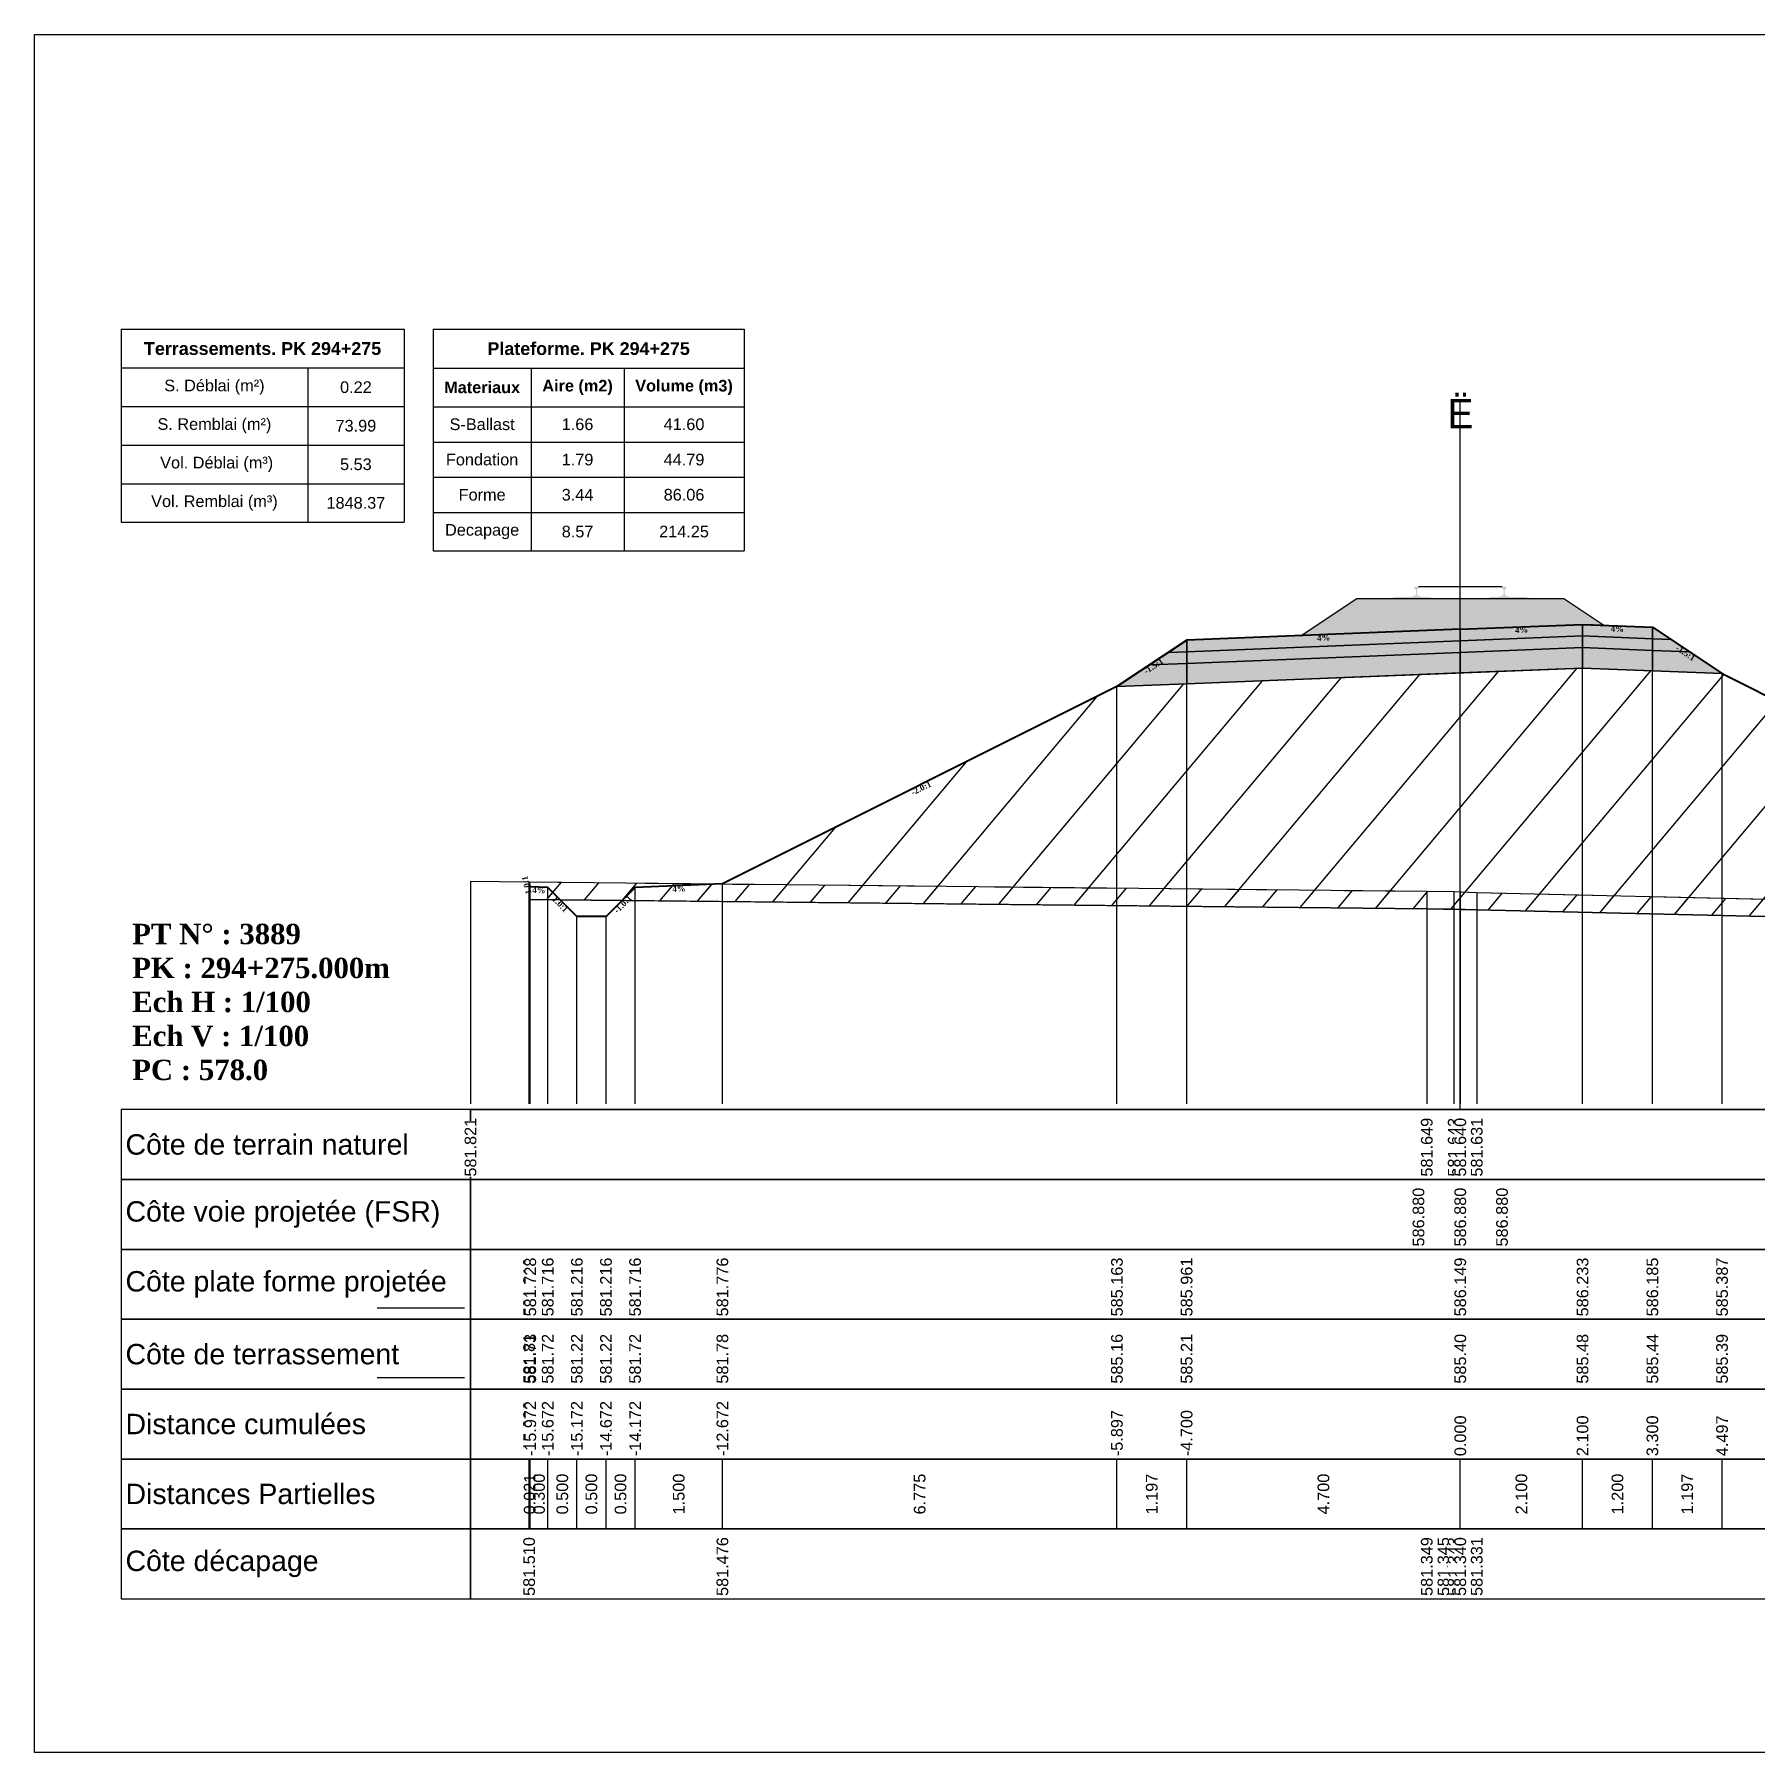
# Model space of a CAD drawing. Header units: millimetres. Extents: x 2762 to 3076, y 916 to 3305.
# Drawn here: x 2797.56 to 2827.14, y 1987.65 to 2017.15 of the extents above; entities that cross this region are included whole.
import ezdxf

# ---------------------------------------------------------------- set-up
doc = ezdxf.new("R2010")
doc.units = ezdxf.units.MM
doc.header["$LTSCALE"] = 2
doc.linetypes.add('CACHE', pattern=[9.525, 6.35, -3.175])
doc.linetypes.add('DASHED', pattern=[0.75, 0.5, -0.25])
for name, color, linetype in [('C-ANNO-TABL', 1, 'Continuous'), ('C-ANNO-TABL-TEXT', 150, 'Continuous'), ('C-ANNO-TABL-TITL', 150, 'Continuous'), ('C-ANNO-TABL-TTBL', 5, 'Continuous'), ('C-ROAD-CORR', 5, 'Continuous'), ('C-ROAD-SCTN', 7, 'Continuous')]:
    doc.layers.add(name, color=color, linetype=linetype)
doc.styles.add('ARIAL', font='arial.ttf')
doc.styles.add('C3D_Etiquette', font='romans.shx')
doc.styles.add('C3D_Profil_Travers', font='romans.shx')
doc.styles.get("Standard").update_dxf_attribs({"font": 'arial.ttf'})

msp = doc.modelspace()

# ---------------------------------------------------------------- hatches: boundary and pattern name
at = {"linetype": 'Continuous', "lineweight": -3}
h = msp.add_hatch(dxfattribs=at)
h.set_pattern_fill('GRAVEL', color=252, scale=0.009, style=0)
h.set_pattern_definition([(228.0128, (2819.486781, 2007.052389), (-1.8288, -2.0574), [0.030755, -3.0447435]), (184.96974, (2819.466207, 2007.029529), (2.743199999, 0.228600013), [0.0527764, -5.2248644]), (132.51045, (2819.413629, 2007.024957), (2.286, -2.5146), [0.0372133, -3.684125]), (267.2737, (2819.324475, 2006.967807), (0.2286, 4.572), [0.0480604, -4.7579794]), (292.83365, (2819.322189, 2006.919801), (-1.143, 2.7432), [0.047127, -4.6655827]), (357.2737, (2819.340477, 2006.876367), (-4.572, 0.2286), [0.0480604, -4.7579794]), (37.69424, (2819.388483, 2006.8740806), (-2.9718, -2.286), [0.0635574, -6.2921804]), (72.25533, (2819.438775, 2006.912943), (1.6002, 5.0292), [0.0600048, -5.940473]), (121.42957, (2819.457063, 2006.970093), (-1.8288, 2.9718), [0.048223, -4.774099]), (175.23636, (2819.431917, 2007.01124), (2.5146, -0.2286), [0.055054, -2.697654]), (222.39744, (2819.377053, 2007.0158126), (-2.7432, -2.5146), [0.071197, -7.0485095]), (138.81407, (2819.55079, 2006.96552), (-1.6002, 1.3716), [0.0243004, -2.405751]), (171.46923, (2819.532501, 2006.981523), (2.9718, -0.4572), [0.0462314, -4.5769175]), (225, (2819.48678, 2006.98838), (-3e-17, -0.2286), [0.032329, -0.29096]), (203.1986, (2819.47078, 2007.015813), (1.143, 0.4572), [0.01741, -1.723556]), (291.8014, (2819.454777, 2007.008955), (-0.2286, 0.6858), [0.024621, -1.206428]), (30.9638, (2819.46392, 2006.986095), (0.6858, 0.4572), [0.039989, -1.292967]), (161.565, (2819.49821, 2007.00667), (0.4572, -0.2286), [0.028916, -0.693981]), (16.38954, (2819.322189, 2007.008955), (2.286, 0.6858), [0.040508, -4.0102944]), (70.34618, (2819.361051, 2007.020385), (-0.9144, -2.5146), [0.033984, -3.3643994]), (293.1986, (2819.49821, 2007.05239), (-0.4572, 1.143), [0.034819, -1.7061465]), (343.61046, (2819.511927, 2007.020385), (-2.286, 0.6858), [0.040508, -4.0102944]), (339.44395, (2819.32219, 2006.867223), (-1.143, 0.4572), [0.039063, -1.914096]), (294.77514, (2819.358765, 2006.853507), (-1.143, 2.5146), [0.0327305, -3.2403234]), (66.8014, (2819.500497, 2006.82379), (0.4572, 1.143), [0.034819, -1.7061465]), (17.35402, (2819.514213, 2006.855793), (-2.9718, -0.9144), [0.0383204, -3.793714]), (69.44395, (2819.388483, 2006.823789), (-0.4572, -1.143), [0.0195316, -1.933628]), (101.3099, (2819.48678, 2006.82379), (-0.2286, 0.9144), [0.011656, -1.1539795]), (165.9638, (2819.484495, 2006.83522), (0.6858, -0.2286), [0.047127, -0.895415]), (186.009, (2819.438775, 2006.846649), (2.286, 0.2286), [0.043674, -4.323723]), (303.69, (2819.46392, 2006.96552), (-0.2286, 0.4572), [0.032969, -0.79126]), (353.15723, (2819.482209, 2006.938089), (3.8862, -0.4572), [0.05756, -5.698441]), (60.9454, (2819.53936, 2006.93123), (-0.9144, -1.6002), [0.023536, -2.330045]), (90, (2819.5508, 2006.9518), (-0.2286, 0.2286), [0.013716, -0.214884]), (120.25644, (2819.434203, 2006.853507), (0.9144, -1.6002), [0.031758, -3.1440547]), (48.0128, (2819.418201, 2006.880939), (1.8288, 2.0574), [0.06151, -3.0139886]), (0, (2819.45935, 2006.92666), (0.2286, 0.2286), [0.059436, -0.169164]), (325.30485, (2819.518785, 2006.926659), (2.286, -1.6002), [0.036145, -3.5783385]), (254.0546, (2819.548503, 2006.906085), (-0.2286, -0.9144), [0.033285, -1.6309485]), (207.64598, (2819.539359, 2006.874081), (-4.3434, -2.286), [0.054193, -5.365122]), (175.42608, (2819.491353, 2006.848935), (-2.9718, 0.2286), [0.0573327, -5.675926])])
h.paths.add_polyline_path([(2819.322, 2006.824), (2820.28, 2007.462), (2823.83, 2007.462), (2824.519, 2007.003), (2824.155, 2007.017)])
msp.add_hatch(color=254, dxfattribs=at).paths.add_polyline_path([(2820.837, 2007.281), (2820.837, 2007.466), (2820.952, 2007.487), (2821.3, 2007.487), (2821.3, 2007.492), (2821.226, 2007.492), (2821.226, 2007.502), (2821.227, 2007.503), (2821.229, 2007.504), (2821.23, 2007.504), (2821.25, 2007.506), (2821.253, 2007.506), (2821.256, 2007.507), (2821.284, 2007.518), (2821.287, 2007.519), (2821.288, 2007.52), (2821.289, 2007.522), (2821.29, 2007.526), (2821.291, 2007.533), (2821.292, 2007.542), (2821.293, 2007.552), (2821.293, 2007.576), (2821.292, 2007.592), (2821.292, 2007.599), (2821.291, 2007.605), (2821.29, 2007.609), (2821.29, 2007.611), (2821.289, 2007.614), (2821.288, 2007.616), (2821.287, 2007.617), (2821.286, 2007.619), (2821.285, 2007.62), (2821.269, 2007.625), (2821.267, 2007.627), (2821.266, 2007.628), (2821.265, 2007.629), (2821.265, 2007.632), (2821.265, 2007.65), (2821.266, 2007.654), (2821.267, 2007.656), (2821.269, 2007.659), (2821.271, 2007.66), (2821.274, 2007.662), (2821.275, 2007.662), (2821.279, 2007.663), (2821.283, 2007.663), (2821.286, 2007.664), (2821.29, 2007.664), (2821.295, 2007.664), (2821.298, 2007.664), (2821.301, 2007.664), (2821.305, 2007.664), (2821.308, 2007.664), (2821.312, 2007.664), (2821.317, 2007.664), (2821.32, 2007.663), (2821.324, 2007.663), (2821.328, 2007.662), (2821.329, 2007.662), (2821.331, 2007.66), (2821.334, 2007.659), (2821.336, 2007.656), (2821.337, 2007.654), (2821.337, 2007.65), (2821.337, 2007.632), (2821.337, 2007.629), (2821.337, 2007.628), (2821.336, 2007.627), (2821.334, 2007.625), (2821.318, 2007.62), (2821.317, 2007.619), (2821.315, 2007.617), (2821.314, 2007.616), (2821.314, 2007.614), (2821.313, 2007.611), (2821.312, 2007.609), (2821.312, 2007.605), (2821.311, 2007.599), (2821.31, 2007.592), (2821.31, 2007.576), (2821.31, 2007.552), (2821.311, 2007.542), (2821.312, 2007.533), (2821.313, 2007.526), (2821.314, 2007.522), (2821.315, 2007.52), (2821.316, 2007.519), (2821.318, 2007.518), (2821.347, 2007.507), (2821.35, 2007.506), (2821.353, 2007.506), (2821.373, 2007.504), (2821.374, 2007.504), (2821.375, 2007.503), (2821.376, 2007.502), (2821.376, 2007.492), (2821.302, 2007.492), (2821.302, 2007.487), (2821.506, 2007.487), (2821.638, 2007.456), (2822.472, 2007.456), (2822.603, 2007.487), (2822.807, 2007.487), (2822.807, 2007.492), (2822.733, 2007.492), (2822.733, 2007.502), (2822.734, 2007.503), (2822.736, 2007.504), (2822.737, 2007.504), (2822.757, 2007.506), (2822.76, 2007.506), (2822.763, 2007.507), (2822.791, 2007.518), (2822.794, 2007.519), (2822.795, 2007.52), (2822.796, 2007.522), (2822.797, 2007.526), (2822.798, 2007.533), (2822.799, 2007.542), (2822.8, 2007.552), (2822.8, 2007.576), (2822.799, 2007.592), (2822.799, 2007.599), (2822.798, 2007.605), (2822.797, 2007.609), (2822.797, 2007.611), (2822.796, 2007.614), (2822.795, 2007.616), (2822.794, 2007.617), (2822.793, 2007.619), (2822.792, 2007.62), (2822.776, 2007.625), (2822.774, 2007.627), (2822.773, 2007.628), (2822.772, 2007.629), (2822.772, 2007.632), (2822.772, 2007.65), (2822.773, 2007.654), (2822.774, 2007.656), (2822.776, 2007.659), (2822.778, 2007.66), (2822.781, 2007.662), (2822.782, 2007.662), (2822.786, 2007.663), (2822.79, 2007.663), (2822.793, 2007.664), (2822.797, 2007.664), (2822.802, 2007.664), (2822.805, 2007.664), (2822.808, 2007.664), (2822.812, 2007.664), (2822.815, 2007.664), (2822.819, 2007.664), (2822.824, 2007.664), (2822.827, 2007.663), (2822.831, 2007.663), (2822.835, 2007.662), (2822.836, 2007.662), (2822.838, 2007.66), (2822.841, 2007.659), (2822.843, 2007.656), (2822.844, 2007.654), (2822.844, 2007.65), (2822.844, 2007.632), (2822.844, 2007.629), (2822.844, 2007.628), (2822.843, 2007.627), (2822.841, 2007.625), (2822.825, 2007.62), (2822.824, 2007.619), (2822.822, 2007.617), (2822.821, 2007.616), (2822.821, 2007.614), (2822.82, 2007.611), (2822.819, 2007.609), (2822.819, 2007.605), (2822.818, 2007.599), (2822.817, 2007.592), (2822.817, 2007.576), (2822.817, 2007.552), (2822.818, 2007.542), (2822.819, 2007.533), (2822.82, 2007.526), (2822.821, 2007.522), (2822.822, 2007.52), (2822.823, 2007.519), (2822.825, 2007.518), (2822.854, 2007.507), (2822.857, 2007.506), (2822.86, 2007.506), (2822.88, 2007.504), (2822.881, 2007.504), (2822.882, 2007.503), (2822.883, 2007.502), (2822.883, 2007.492), (2822.809, 2007.492), (2822.809, 2007.487), (2823.157, 2007.487), (2823.272, 2007.466), (2823.272, 2007.281)])
h = msp.add_hatch(color=11, dxfattribs=at)
h.paths.add_polyline_path([(2825.355, 2006.769), (2825.355, 2006.969), (2825.674, 2006.756)])
h.paths.add_polyline_path([(2824.155, 2006.817), (2824.155, 2007.017), (2825.355, 2006.969), (2825.355, 2006.769)])
h.paths.add_polyline_path([(2822.055, 2006.733), (2822.055, 2006.933), (2824.155, 2007.017), (2824.155, 2006.817)])
h.paths.add_polyline_path([(2817.355, 2006.545), (2817.355, 2006.745), (2822.055, 2006.933), (2822.055, 2006.733)])
h.paths.add_polyline_path([(2817.035, 2006.532), (2817.355, 2006.745), (2817.355, 2006.545)])
h = msp.add_hatch(color=83, dxfattribs=at)
h.paths.add_polyline_path([(2825.355, 2006.219), (2825.355, 2006.569), (2825.993, 2006.544), (2826.551, 2006.171)])
h.paths.add_polyline_path([(2824.155, 2006.267), (2824.155, 2006.617), (2825.355, 2006.569), (2825.355, 2006.219)])
h.paths.add_polyline_path([(2822.055, 2006.183), (2822.055, 2006.533), (2824.155, 2006.617), (2824.155, 2006.267)])
h.paths.add_polyline_path([(2817.355, 2005.995), (2817.355, 2006.345), (2822.055, 2006.533), (2822.055, 2006.183)])
h.paths.add_polyline_path([(2816.158, 2005.947), (2816.716, 2006.32), (2817.355, 2006.345), (2817.355, 2005.995)])
h = msp.add_hatch(color=30, dxfattribs=at)
h.paths.add_polyline_path([(2825.355, 2006.569), (2825.355, 2006.769), (2825.674, 2006.756), (2825.993, 2006.544)])
h.paths.add_polyline_path([(2824.155, 2006.617), (2824.155, 2006.817), (2825.355, 2006.769), (2825.355, 2006.569)])
h.paths.add_polyline_path([(2822.055, 2006.533), (2822.055, 2006.733), (2824.155, 2006.817), (2824.155, 2006.617)])
h.paths.add_polyline_path([(2817.355, 2006.345), (2817.355, 2006.545), (2822.055, 2006.733), (2822.055, 2006.533)])
h.paths.add_polyline_path([(2816.716, 2006.32), (2817.035, 2006.532), (2817.355, 2006.545), (2817.355, 2006.345)])
h = msp.add_hatch(dxfattribs=at)
h.set_pattern_fill('_U', color=3, angle=50, style=0, pattern_type=0)
h.set_pattern_definition([(50, (2807.6604, 2002.2775), (-0.766044, 0.642788), [])])
h.paths.add_polyline_path([(2807.66, 2002.278), (2807.882, 2002.5), (2809.382, 2002.56), (2816.158, 2005.947), (2824.155, 2006.267), (2826.551, 2006.171), (2834.64, 2002.127), (2834.64, 2001.827), (2822.338, 2002.115), (2821.942, 2002.127), (2821.48, 2002.133)])
h.paths.add_polyline_path([(2806.062, 2002.294), (2806.062, 2002.594), (2806.082, 2002.512), (2806.382, 2002.5), (2806.593, 2002.289)])
h = msp.add_hatch(dxfattribs=at)
h.set_pattern_fill('_U', color=150, scale=0.5, angle=50, style=0, pattern_type=0)
h.set_pattern_definition([(50, (2807.6604, 2002.2775), (-0.383022, 0.321394), [])])
h.paths.add_polyline_path([(2807.66, 2002.278), (2807.882, 2002.5), (2809.382, 2002.56), (2821.48, 2002.433), (2821.942, 2002.427), (2822.338, 2002.415), (2834.64, 2002.127), (2834.64, 2001.827), (2822.338, 2002.115), (2821.942, 2002.127), (2821.48, 2002.133)])
h.paths.add_polyline_path([(2806.062, 2002.594), (2809.382, 2002.56), (2807.882, 2002.5), (2807.66, 2002.278), (2806.593, 2002.289), (2806.382, 2002.5), (2806.082, 2002.512)])
h.paths.add_polyline_path([(2806.062, 2002.294), (2806.062, 2002.594), (2806.082, 2002.512), (2806.382, 2002.5), (2806.593, 2002.289)])

# ---------------------------------------------------------------- linework, layer by layer
at = {"color": 7, "linetype": 'Continuous', "lineweight": -3}
for p, q in [((2822.055, 1998.684), (2822.055, 2010.884)), ((2805.054, 1998.684), (2839.056, 1998.684)), ((2806.062, 1991.484), (2806.062, 1992.684)), ((2806.082, 1991.484), (2806.082, 1992.684)), ((2806.082, 1991.484), (2806.082, 1992.684)), ((2806.382, 1991.484), (2806.382, 1992.684)), ((2806.382, 1991.484), (2806.382, 1992.684)), ((2806.882, 1991.484), (2806.882, 1992.684)), ((2806.882, 1991.484), (2806.882, 1992.684)), ((2807.382, 1991.484), (2807.382, 1992.684)), ((2807.382, 1991.484), (2807.382, 1992.684)), ((2807.882, 1991.484), (2807.882, 1992.684)), ((2807.882, 1991.484), (2807.882, 1992.684)), ((2809.382, 1991.484), (2809.382, 1992.684)), ((2809.382, 1991.484), (2809.382, 1992.684)), ((2816.158, 1991.484), (2816.158, 1992.684)), ((2816.158, 1991.484), (2816.158, 1992.684)), ((2817.355, 1991.484), (2817.355, 1992.684)), ((2817.355, 1991.484), (2817.355, 1992.684)), ((2822.055, 1991.484), (2822.055, 1992.684)), ((2822.055, 1991.484), (2822.055, 1992.684)), ((2824.155, 1991.484), (2824.155, 1992.684)), ((2824.155, 1991.484), (2824.155, 1992.684)), ((2825.355, 1991.484), (2825.355, 1992.684)), ((2825.355, 1991.484), (2825.355, 1992.684)), ((2826.551, 1991.484), (2826.551, 1992.684)), ((2826.551, 1991.484), (2826.551, 1992.684))]:
    msp.add_line(p, q, dxfattribs=at)
at = {"color": 251, "linetype": 'Continuous', "lineweight": -3}
for p, q in [((2819.322, 2006.824), (2820.28, 2007.462)), ((2820.28, 2007.462), (2823.83, 2007.462)), ((2823.83, 2007.462), (2824.519, 2007.003)), ((2817.355, 2006.745), (2822.055, 2006.933)), ((2824.155, 2007.017), (2819.322, 2006.824)), ((2822.055, 2006.933), (2824.155, 2007.017)), ((2822.055, 2006.733), (2822.055, 2006.933)), ((2822.055, 2006.933), (2822.055, 2006.733)), ((2824.519, 2007.003), (2824.155, 2007.017)), ((2824.155, 2006.817), (2824.155, 2007.017)), ((2824.155, 2007.017), (2825.355, 2006.969)), ((2824.155, 2007.017), (2824.155, 2006.817)), ((2825.355, 2006.769), (2825.355, 2006.969)), ((2825.355, 2006.969), (2825.674, 2006.756)), ((2825.355, 2006.969), (2825.355, 2006.769)), ((2817.035, 2006.532), (2817.355, 2006.745)), ((2817.355, 2006.545), (2817.355, 2006.745)), ((2817.355, 2006.745), (2817.355, 2006.545)), ((2822.055, 2006.733), (2817.355, 2006.545)), ((2824.155, 2006.817), (2822.055, 2006.733)), ((2825.355, 2006.769), (2824.155, 2006.817)), ((2825.674, 2006.756), (2825.355, 2006.769)), ((2817.355, 2006.545), (2817.035, 2006.532))]:
    msp.add_line(p, q, dxfattribs=at)
at = {"color": 53, "linetype": 'Continuous', "lineweight": -3}
for p, q in [((2817.355, 2006.545), (2822.055, 2006.733)), ((2822.055, 2006.733), (2824.155, 2006.817)), ((2822.055, 2006.533), (2822.055, 2006.733)), ((2822.055, 2006.733), (2822.055, 2006.533)), ((2824.155, 2006.617), (2822.055, 2006.533)), ((2822.055, 2006.533), (2824.155, 2006.617)), ((2824.155, 2006.617), (2824.155, 2006.817)), ((2824.155, 2006.817), (2825.355, 2006.769)), ((2824.155, 2006.817), (2824.155, 2006.617)), ((2825.355, 2006.569), (2824.155, 2006.617)), ((2824.155, 2006.267), (2824.155, 2006.617)), ((2824.155, 2006.617), (2825.355, 2006.569)), ((2824.155, 2006.617), (2824.155, 2006.267)), ((2825.355, 2006.569), (2825.355, 2006.769)), ((2825.355, 2006.769), (2825.674, 2006.756)), ((2825.355, 2006.769), (2825.355, 2006.569)), ((2825.993, 2006.544), (2825.355, 2006.569)), ((2825.355, 2006.219), (2825.355, 2006.569)), ((2825.355, 2006.569), (2825.993, 2006.544)), ((2825.355, 2006.569), (2825.355, 2006.219)), ((2825.674, 2006.756), (2825.993, 2006.544)), ((2816.158, 2005.947), (2816.716, 2006.32)), ((2816.716, 2006.32), (2817.035, 2006.532)), ((2817.355, 2006.345), (2816.716, 2006.32)), ((2816.716, 2006.32), (2817.355, 2006.345)), ((2817.035, 2006.532), (2817.355, 2006.545)), ((2817.355, 2006.345), (2817.355, 2006.545)), ((2817.355, 2006.545), (2817.355, 2006.345)), ((2822.055, 2006.533), (2817.355, 2006.345)), ((2817.355, 2006.345), (2822.055, 2006.533)), ((2817.355, 2005.995), (2817.355, 2006.345)), ((2817.355, 2006.345), (2817.355, 2005.995)), ((2822.055, 2006.183), (2822.055, 2006.533)), ((2822.055, 2006.533), (2822.055, 2006.183)), ((2825.993, 2006.544), (2826.551, 2006.171)), ((2817.355, 2005.995), (2816.158, 2005.947)), ((2822.055, 2006.183), (2817.355, 2005.995)), ((2824.155, 2006.267), (2822.055, 2006.183)), ((2825.355, 2006.219), (2824.155, 2006.267)), ((2826.551, 2006.171), (2825.355, 2006.219))]:
    msp.add_line(p, q, dxfattribs=at)
at = {"color": 253, "linetype": 'Continuous', "lineweight": -3}
for p, q in [((2816.158, 2005.947), (2824.155, 2006.267)), ((2824.155, 2006.267), (2826.551, 2006.171)), ((2826.551, 2006.171), (2834.64, 2002.127)), ((2809.382, 2002.56), (2816.158, 2005.947)), ((2806.062, 2002.594), (2809.382, 2002.56)), ((2806.082, 2002.512), (2806.062, 2002.594)), ((2806.062, 2002.294), (2806.062, 2002.594)), ((2806.062, 2002.594), (2806.082, 2002.512)), ((2806.062, 2002.294), (2806.062, 2002.594)), ((2806.062, 2002.594), (2806.082, 2002.512)), ((2806.382, 2002.5), (2806.082, 2002.512)), ((2806.082, 2002.512), (2806.382, 2002.5)), ((2806.082, 2002.512), (2806.382, 2002.5)), ((2806.593, 2002.289), (2806.382, 2002.5)), ((2806.382, 2002.5), (2806.593, 2002.289)), ((2806.382, 2002.5), (2806.593, 2002.289)), ((2807.66, 2002.278), (2807.882, 2002.5)), ((2807.882, 2002.5), (2807.66, 2002.278)), ((2807.66, 2002.278), (2807.882, 2002.5)), ((2807.882, 2002.5), (2809.382, 2002.56)), ((2809.382, 2002.56), (2807.882, 2002.5)), ((2807.882, 2002.5), (2809.382, 2002.56)), ((2809.382, 2002.56), (2821.48, 2002.433)), ((2821.48, 2002.433), (2821.942, 2002.427)), ((2821.942, 2002.427), (2822.338, 2002.415)), ((2806.593, 2002.289), (2806.062, 2002.294)), ((2806.593, 2002.289), (2806.062, 2002.294)), ((2807.66, 2002.278), (2806.593, 2002.289)), ((2806.593, 2002.289), (2807.66, 2002.278)), ((2806.882, 2002), (2806.593, 2002.289)), ((2807.66, 2002.278), (2807.382, 2002)), ((2821.48, 2002.133), (2807.66, 2002.278)), ((2821.48, 2002.133), (2807.66, 2002.278)), ((2821.942, 2002.127), (2821.48, 2002.133)), ((2821.942, 2002.127), (2821.48, 2002.133)), ((2822.338, 2002.415), (2834.64, 2002.127)), ((2807.382, 2002), (2806.882, 2002)), ((2822.338, 2002.115), (2821.942, 2002.127)), ((2822.338, 2002.115), (2821.942, 2002.127)), ((2834.64, 2001.827), (2822.338, 2002.115)), ((2834.64, 2001.827), (2822.338, 2002.115))]:
    msp.add_line(p, q, dxfattribs=at)
at = {"color": 8, "linetype": 'CACHE', "lineweight": -3}
for p, q in [((2817.355, 1998.784), (2817.355, 2005.995)), ((2822.055, 1998.784), (2822.055, 2006.183)), ((2822.055, 1998.784), (2822.055, 2006.183)), ((2824.155, 1998.784), (2824.155, 2006.267)), ((2825.355, 1998.784), (2825.355, 2006.219)), ((2826.551, 1998.784), (2826.551, 2006.171)), ((2816.158, 1998.784), (2816.158, 2005.947)), ((2806.062, 1998.784), (2806.062, 2002.594)), ((2806.082, 1998.784), (2806.082, 2002.512)), ((2806.382, 1998.784), (2806.382, 2002.5)), ((2807.882, 1998.784), (2807.882, 2002.5)), ((2809.382, 1998.784), (2809.382, 2002.56)), ((2806.882, 1998.784), (2806.882, 2002)), ((2807.382, 1998.784), (2807.382, 2002))]:
    msp.add_line(p, q, dxfattribs=at)
at = {"color": 105, "linetype": 'DASHED', "lineweight": -3, "ltscale": 2}
for p, q in [((2805.055, 2002.605), (2821.48, 2002.433)), ((2821.48, 2002.433), (2821.942, 2002.427)), ((2821.942, 2002.427), (2822.055, 2002.423)), ((2822.055, 2002.423), (2822.338, 2002.415)), ((2822.338, 2002.415), (2839.055, 2002.023))]:
    msp.add_line(p, q, dxfattribs=at)
at = {"color": 98, "linetype": 'CACHE', "lineweight": -3}
for p, q in [((2805.055, 2002.605), (2805.055, 1998.784)), ((2821.48, 2002.433), (2821.48, 1998.784)), ((2821.942, 2002.427), (2821.942, 1998.784)), ((2822.055, 2002.423), (2822.055, 1998.784)), ((2822.338, 2002.415), (2822.338, 1998.784))]:
    msp.add_line(p, q, dxfattribs=at)
at = {"color": 6, "linetype": 'Continuous', "lineweight": -3}
for p, q in [((2806.062, 2002.294), (2809.382, 2002.26)), ((2809.382, 2002.26), (2821.48, 2002.133)), ((2821.48, 2002.133), (2821.766, 2002.129)), ((2821.766, 2002.129), (2821.942, 2002.127)), ((2821.942, 2002.127), (2822.055, 2002.123)), ((2822.055, 2002.123), (2822.338, 2002.115)), ((2822.338, 2002.115), (2834.64, 2001.827))]:
    msp.add_line(p, q, dxfattribs=at)
at = {"color": 154, "linetype": 'Continuous', "lineweight": -3}
msp.add_line((2803.454, 1995.284), (2804.954, 1995.284), dxfattribs=at)
at = {"color": 1, "linetype": 'Continuous', "lineweight": -3}
msp.add_line((2803.454, 1994.084), (2804.954, 1994.084), dxfattribs=at)
at = {"color": 7, "linetype": 'Continuous', "lineweight": -3}
for points in [[(2805.054, 1997.484), (2805.054, 1998.684), (2799.054, 1998.684), (2799.054, 1997.484)], [(2805.054, 1997.484), (2839.056, 1997.484), (2839.056, 1998.684), (2805.054, 1998.684)], [(2805.054, 1996.284), (2805.054, 1997.484), (2799.054, 1997.484), (2799.054, 1996.284)], [(2805.054, 1996.284), (2839.056, 1996.284), (2839.056, 1997.484), (2805.054, 1997.484)], [(2805.054, 1995.084), (2805.054, 1996.284), (2799.054, 1996.284), (2799.054, 1995.084)], [(2805.054, 1995.084), (2839.056, 1995.084), (2839.056, 1996.284), (2805.054, 1996.284)], [(2805.054, 1993.884), (2805.054, 1995.084), (2799.054, 1995.084), (2799.054, 1993.884)], [(2805.054, 1993.884), (2839.056, 1993.884), (2839.056, 1995.084), (2805.054, 1995.084)], [(2805.054, 1992.684), (2805.054, 1993.884), (2799.054, 1993.884), (2799.054, 1992.684)], [(2805.054, 1992.684), (2839.056, 1992.684), (2839.056, 1993.884), (2805.054, 1993.884)], [(2805.054, 1991.484), (2805.054, 1992.684), (2799.054, 1992.684), (2799.054, 1991.484)], [(2805.054, 1991.484), (2839.056, 1991.484), (2839.056, 1992.684), (2805.054, 1992.684)], [(2805.054, 1990.284), (2805.054, 1991.484), (2799.054, 1991.484), (2799.054, 1990.284)], [(2805.054, 1990.284), (2839.056, 1990.284), (2839.056, 1991.484), (2805.054, 1991.484)]]:
    msp.add_3dface(points, dxfattribs=at)
at = {"layer": 'C-ANNO-TABL', "color": 7, "linetype": 'Continuous', "lineweight": -3}
for p, q in [((2799.054, 2011.419), (2802.258, 2011.419)), ((2802.258, 2011.419), (2803.913, 2011.419)), ((2802.258, 2011.419), (2802.258, 2010.757)), ((2804.413, 2011.416), (2806.095, 2011.416)), ((2806.095, 2011.416), (2807.691, 2011.416)), ((2806.095, 2011.416), (2806.095, 2010.754)), ((2807.691, 2011.416), (2809.753, 2011.416)), ((2807.691, 2011.416), (2807.691, 2010.754)), ((2799.054, 2010.757), (2802.258, 2010.757)), ((2802.258, 2010.757), (2803.913, 2010.757)), ((2802.258, 2010.757), (2802.258, 2010.095)), ((2804.413, 2010.754), (2806.095, 2010.754)), ((2806.095, 2010.754), (2807.691, 2010.754)), ((2806.095, 2010.754), (2806.095, 2010.147)), ((2807.691, 2010.754), (2809.753, 2010.754)), ((2807.691, 2010.754), (2807.691, 2010.147)), ((2804.413, 2010.147), (2806.095, 2010.147)), ((2806.095, 2010.147), (2807.691, 2010.147)), ((2806.095, 2010.147), (2806.095, 2009.543)), ((2807.691, 2010.147), (2809.753, 2010.147)), ((2807.691, 2010.147), (2807.691, 2009.543)), ((2799.054, 2010.095), (2802.258, 2010.095)), ((2802.258, 2010.095), (2803.913, 2010.095)), ((2802.258, 2010.095), (2802.258, 2009.432)), ((2804.413, 2009.543), (2806.095, 2009.543)), ((2806.095, 2009.543), (2807.691, 2009.543)), ((2806.095, 2009.543), (2806.095, 2008.939)), ((2807.691, 2009.543), (2809.753, 2009.543)), ((2807.691, 2009.543), (2807.691, 2008.939)), ((2799.054, 2009.432), (2802.258, 2009.432)), ((2802.258, 2009.432), (2803.913, 2009.432)), ((2802.258, 2009.432), (2802.258, 2008.77)), ((2804.413, 2008.939), (2806.095, 2008.939)), ((2806.095, 2008.939), (2807.691, 2008.939)), ((2806.095, 2008.939), (2806.095, 2008.28)), ((2807.691, 2008.939), (2809.753, 2008.939)), ((2807.691, 2008.939), (2807.691, 2008.28))]:
    msp.add_line(p, q, dxfattribs=at)
at = {"layer": 'C-ANNO-TABL-TTBL', "color": 7, "linetype": 'Continuous', "lineweight": -3}
for p, q in [((2799.054, 2012.084), (2803.913, 2012.084)), ((2799.054, 2012.084), (2799.054, 2011.419)), ((2803.913, 2012.084), (2803.913, 2011.419)), ((2804.413, 2012.084), (2809.753, 2012.084)), ((2804.413, 2012.084), (2804.413, 2011.416)), ((2809.753, 2012.084), (2809.753, 2011.416)), ((2799.054, 2011.419), (2799.054, 2010.757)), ((2803.913, 2011.419), (2803.913, 2010.757)), ((2804.413, 2011.416), (2804.413, 2010.754)), ((2809.753, 2011.416), (2809.753, 2010.754)), ((2799.054, 2010.757), (2799.054, 2010.095)), ((2803.913, 2010.757), (2803.913, 2010.095)), ((2804.413, 2010.754), (2804.413, 2010.147)), ((2809.753, 2010.754), (2809.753, 2010.147)), ((2804.413, 2010.147), (2804.413, 2009.543)), ((2809.753, 2010.147), (2809.753, 2009.543)), ((2799.054, 2010.095), (2799.054, 2009.432)), ((2803.913, 2010.095), (2803.913, 2009.432)), ((2804.413, 2009.543), (2804.413, 2008.939)), ((2809.753, 2009.543), (2809.753, 2008.939)), ((2799.054, 2009.432), (2799.054, 2008.77)), ((2803.913, 2009.432), (2803.913, 2008.77)), ((2804.413, 2008.939), (2804.413, 2008.28)), ((2809.753, 2008.939), (2809.753, 2008.28)), ((2799.054, 2008.77), (2802.258, 2008.77)), ((2802.258, 2008.77), (2803.913, 2008.77)), ((2804.413, 2008.28), (2806.095, 2008.28)), ((2806.095, 2008.28), (2807.691, 2008.28)), ((2807.691, 2008.28), (2809.753, 2008.28))]:
    msp.add_line(p, q, dxfattribs=at)
at = {"layer": 'C-ROAD-CORR', "color": 1, "linetype": 'Continuous', "lineweight": 40}
for p, q in [((2822.055, 2006.933), (2817.355, 2006.745)), ((2822.055, 2006.933), (2824.155, 2007.017)), ((2824.155, 2007.017), (2825.355, 2006.969)), ((2825.355, 2006.969), (2826.551, 2006.171)), ((2817.355, 2006.745), (2816.158, 2005.947)), ((2826.551, 2006.171), (2834.64, 2002.127)), ((2816.158, 2005.947), (2809.382, 2002.56)), ((2806.082, 2002.512), (2806.062, 2002.594)), ((2806.382, 2002.5), (2806.082, 2002.512)), ((2806.882, 2002), (2806.382, 2002.5)), ((2807.882, 2002.5), (2807.382, 2002)), ((2809.382, 2002.56), (2807.882, 2002.5)), ((2807.382, 2002), (2806.882, 2002))]:
    msp.add_line(p, q, dxfattribs=at)
at = {"layer": 'C-ROAD-CORR', "color": 102, "linetype": 'Continuous', "lineweight": -3, "ltscale": 0.5}
for p, q in [((2817.355, 2005.995), (2816.158, 2005.947)), ((2822.055, 2006.183), (2817.355, 2005.995)), ((2822.055, 2006.183), (2824.155, 2006.267)), ((2824.155, 2006.267), (2825.355, 2006.219)), ((2825.355, 2006.219), (2826.551, 2006.171))]:
    msp.add_line(p, q, dxfattribs=at)
at = {"layer": 'C-ROAD-CORR', "color": 1, "linetype": 'Continuous', "lineweight": -3}
for p, q in [((2806.882, 2002), (2806.382, 2002.5)), ((2807.882, 2002.5), (2807.382, 2002))]:
    msp.add_line(p, q, dxfattribs=at)
at = {"layer": 'C-ROAD-SCTN', "color": 140, "linetype": 'Continuous', "lineweight": -3}
for p, q in [((2819.322, 2006.824), (2820.28, 2007.462)), ((2820.28, 2007.462), (2820.323, 2007.462)), ((2820.323, 2007.462), (2822.055, 2007.462)), ((2822.055, 2007.462), (2823.786, 2007.462)), ((2823.786, 2007.462), (2823.83, 2007.462)), ((2823.83, 2007.462), (2824.519, 2007.003))]:
    msp.add_line(p, q, dxfattribs=at)
at = {"layer": 'C-ROAD-SCTN', "color": 154, "linetype": 'Continuous', "lineweight": -3}
for p, q in [((2821.337, 2007.664), (2822.055, 2007.664)), ((2822.055, 2007.664), (2822.772, 2007.664)), ((2817.355, 2006.745), (2822.055, 2006.933)), ((2822.055, 2006.933), (2824.155, 2007.017)), ((2824.155, 2007.017), (2825.355, 2006.969)), ((2825.355, 2006.969), (2826.551, 2006.171)), ((2816.158, 2005.947), (2817.355, 2006.745)), ((2826.551, 2006.171), (2834.64, 2002.127)), ((2809.382, 2002.56), (2816.158, 2005.947)), ((2806.062, 2002.594), (2806.082, 2002.512)), ((2806.082, 2002.512), (2806.382, 2002.5)), ((2806.382, 2002.5), (2806.882, 2002)), ((2807.382, 2002), (2807.882, 2002.5)), ((2807.882, 2002.5), (2809.382, 2002.56)), ((2806.882, 2002), (2807.382, 2002))]:
    msp.add_line(p, q, dxfattribs=at)
at = {"layer": 'C-ROAD-SCTN', "color": 1, "linetype": 'Continuous', "lineweight": -3}
for p, q in [((2816.158, 2005.947), (2817.355, 2005.995)), ((2817.355, 2005.995), (2822.055, 2006.183)), ((2822.055, 2006.183), (2824.155, 2006.267)), ((2824.155, 2006.267), (2825.355, 2006.219)), ((2825.355, 2006.219), (2826.551, 2006.171)), ((2826.551, 2006.171), (2834.64, 2002.127)), ((2809.382, 2002.56), (2816.158, 2005.947)), ((2806.062, 2002.594), (2806.082, 2002.512)), ((2806.082, 2002.512), (2806.382, 2002.5)), ((2806.382, 2002.5), (2806.882, 2002)), ((2807.382, 2002), (2807.882, 2002.5)), ((2807.882, 2002.5), (2809.382, 2002.56)), ((2806.882, 2002), (2807.382, 2002))]:
    msp.add_line(p, q, dxfattribs=at)

# ---------------------------------------------------------------- texts
at = {"color": 7, "linetype": 'Continuous', "lineweight": -3}
for s, insert, char_height, attachment_point, style in [('{\\fWingdings|b0|i0|c2|p0;Ë}', (2822.055, 2010.384), 0.5, 8, 'C3D_Profil_Travers'), ('{\\fTimes New Roman|b1|i0|c0|p18;PT N° : 3889\\PPK : 294+275.000m\\PEch H : 1/100\\PEch V : 1/100\\PPC : 578.0}', (2799.243, 1999.184), 0.35, 7, 'C3D_Profil_Travers'), ('{\\fArial|b0|i0|c0|p34;Côte de terrain naturel}', (2799.129, 1998.084), 0.35, 4, 'C3D_Etiquette'), ('{\\fArial|b0|i0|c0|p34;Côte plate forme projetée}', (2799.129, 1995.684), 0.35, 4, 'C3D_Etiquette'), ('{\\fArial|b0|i0|c0|p34;Côte de terrassement}', (2799.129, 1994.484), 0.35, 4, 'C3D_Etiquette'), ('{\\fArial|b0|i0|c0|p34;Distance cumulées}', (2799.129, 1993.284), 0.35, 4, 'C3D_Etiquette'), ('{\\fArial|b0|i0|c0|p34;Distances Partielles}', (2799.129, 1992.084), 0.35, 4, 'C3D_Etiquette'), ('{\\fArial|b0|i0|c0|p34;Côte décapage}', (2799.129, 1990.884), 0.35, 4, 'C3D_Etiquette')]:
    msp.add_mtext(s, dxfattribs=dict(at, insert=insert, char_height=char_height, attachment_point=attachment_point, style=style))
at = {"color": 7, "linetype": 'Continuous', "lineweight": -3, "char_height": 0.1, "style": 'C3D_Etiquette'}
for s, insert, width, attachment_point, rotation in [('{\\fTimes New Roman|b1|i0|c0|p18;4%}', (2823.105, 2006.971), 0.37094, 2, 2.2906), ('{\\fTimes New Roman|b1|i0|c0|p18;4%}', (2824.754, 2006.989), 0.42071, 2, 357.7094), ('{\\fTimes New Roman|b1|i0|c0|p18;4%}', (2819.705, 2006.835), 0.42071, 2, 2.2906), ('{\\fTimes New Roman|b1|i0|c0|p18;-1.5:1}', (2825.951, 2006.567), 0.34598, 2, 326.3099), ('{\\fTimes New Roman|b1|i0|c0|p18;-1.5:1}', (2816.758, 2006.343), 0.34598, 2, 33.6901), ('{\\fTimes New Roman|b1|i0|c0|p18;-2.0:1}', (2812.772, 2004.25), 0.34598, 2, 26.5651), ('{\\fTimes New Roman|b1|i0|c0|p18;1.0:1}', (2806.068, 2002.552), 0.29446, 8, 104.0362), ('{\\fTimes New Roman|b1|i0|c0|p18;4%}', (2806.232, 2002.502), 0.37094, 2, 357.7094), ('{\\fTimes New Roman|b1|i0|c0|p18;4%}', (2808.633, 2002.526), 0.42071, 2, 2.2906), ('{\\fTimes New Roman|b1|i0|c0|p18;1.0:1}', (2806.63, 2002.247), 0.29001, 2, 315), ('{\\fTimes New Roman|b1|i0|c0|p18;-1.0:1}', (2807.635, 2002.247), 0.34598, 2, 45)]:
    msp.add_mtext(s, dxfattribs=dict(at, insert=insert, width=width, attachment_point=attachment_point, rotation=rotation))
at = {"color": 7, "linetype": 'Continuous', "lineweight": -3, "insert": (2799.129, 1996.884), "char_height": 0.35, "attachment_point": 4}
msp.add_mtext('{\\fArial|b0|i0|c0|p34;Côte voie projetée (FSR)}', dxfattribs=at)
at = {"color": 7, "linetype": 'Continuous', "lineweight": -3, "char_height": 0.2, "rotation": 90, "style": 'C3D_Profil_Travers'}
for s, insert, attachment_point in [('{\\fArial|b0|i0|c0|p34;581.81}', (2806.062, 1993.979), 4), ('{\\fArial|b0|i0|c0|p34;581.73}', (2806.082, 1993.979), 4), ('{\\fArial|b0|i0|c0|p34;581.72}', (2806.382, 1993.979), 4), ('{\\fArial|b0|i0|c0|p34;581.22}', (2806.882, 1993.979), 4), ('{\\fArial|b0|i0|c0|p34;581.22}', (2807.382, 1993.979), 4), ('{\\fArial|b0|i0|c0|p34;581.72}', (2807.882, 1993.979), 4), ('{\\fArial|b0|i0|c0|p34;581.78}', (2809.382, 1993.979), 4), ('{\\fArial|b0|i0|c0|p34;585.16}', (2816.158, 1993.979), 4), ('{\\fArial|b0|i0|c0|p34;585.21}', (2817.355, 1993.979), 4), ('{\\fArial|b0|i0|c0|p34;585.40}', (2822.055, 1993.979), 4), ('{\\fArial|b0|i0|c0|p34;585.48}', (2824.155, 1993.979), 4), ('{\\fArial|b0|i0|c0|p34;585.44}', (2825.355, 1993.979), 4), ('{\\fArial|b0|i0|c0|p34;585.39}', (2826.551, 1993.979), 4), ('{\\fArial|b0|i0|c0|p34;0.021}', (2806.072, 1992.084), 5), ('{\\fArial|b0|i0|c0|p34;0.300}', (2806.232, 1992.084), 5), ('{\\fArial|b0|i0|c0|p34;0.500}', (2806.632, 1992.084), 5), ('{\\fArial|b0|i0|c0|p34;0.500}', (2807.132, 1992.084), 5), ('{\\fArial|b0|i0|c0|p34;0.500}', (2807.632, 1992.084), 5), ('{\\fArial|b0|i0|c0|p34;1.500}', (2808.632, 1992.084), 5), ('{\\fArial|b0|i0|c0|p34;6.775}', (2812.77, 1992.084), 5), ('{\\fArial|b0|i0|c0|p34;1.197}', (2816.756, 1992.084), 5), ('{\\fArial|b0|i0|c0|p34;4.700}', (2819.705, 1992.084), 5), ('{\\fArial|b0|i0|c0|p34;2.100}', (2823.105, 1992.084), 5), ('{\\fArial|b0|i0|c0|p34;1.200}', (2824.755, 1992.084), 5), ('{\\fArial|b0|i0|c0|p34;1.197}', (2825.953, 1992.084), 5)]:
    msp.add_mtext(s, dxfattribs=dict(at, insert=insert, attachment_point=attachment_point))
at = {"layer": 'C-ANNO-TABL-TEXT', "color": 7, "linetype": 'Continuous', "lineweight": -3, "char_height": 0.2, "attachment_point": 5, "style": 'ARIAL'}
for s, insert in [('{\\fArial|b0|i0|c0|p34;\\C7;0.22}', (2803.086, 2011.088)), ('{\\fArial|b0|i0|c0|p34;\\C7;73.99}', (2803.086, 2010.426)), ('{\\fArial|b0|i0|c0|p34;\\C7;S-Ballast}', (2805.254, 2010.451)), ('{\\fArial|b0|i0|c0|p34;\\C7;1.66}', (2806.893, 2010.451)), ('{\\C18;\\c0;41.60}', (2808.722, 2010.451)), ('{\\fArial|b0|i0|c0|p34;\\C7;5.53}', (2803.086, 2009.764)), ('{\\fArial|b0|i0|c0|p34;\\C7;Fondation}', (2805.254, 2009.845)), ('{\\fArial|b0|i0|c0|p34;\\C7;1.79}', (2806.893, 2009.845)), ('{\\C18;\\c0;44.79}', (2808.722, 2009.845)), ('{\\fArial|b0|i0|c0|p34;\\C7;Forme}', (2805.254, 2009.241)), ('{\\fArial|b0|i0|c0|p34;\\C7;3.44}', (2806.893, 2009.241)), ('{\\C18;\\c0;86.06}', (2808.722, 2009.241)), ('{\\fArial|b0|i0|c0|p34;\\C7;1848.37}', (2803.086, 2009.101)), ('{\\fArial|b0|i0|c0|p34;\\C7;Decapage}', (2805.254, 2008.609)), ('{\\fArial|b0|i0|c0|p34;\\C7;8.57}', (2806.893, 2008.609)), ('{\\C18;\\c0;214.25}', (2808.722, 2008.609))]:
    msp.add_mtext(s, dxfattribs=dict(at, insert=insert))
at = {"layer": 'C-ANNO-TABL-TITL', "color": 7, "linetype": 'Continuous', "lineweight": -3, "attachment_point": 5, "style": 'ARIAL'}
for s, insert, char_height in [('{\\fArial|b1|i0|c0|p34;\\C7;Terrassements. PK 294+275}', (2801.483, 2011.751), 0.22), ('{\\fArial|b1|i0|c0|p34;\\C18;\\c0;Plateforme. PK 294+275}', (2807.083, 2011.75), 0.22), ('{\\fArial|b0|i0|c0|p34;\\C7;S. Déblai (m²) }', (2800.656, 2011.088), 0.2), ('{\\fArial|b1|i0|c0|p34;\\C7;Materiaux   }', (2805.254, 2011.085), 0.2), ('{\\fArial|b1|i0|c0|p34;\\C7;Aire (m2)}', (2806.893, 2011.085), 0.2), ('{\\fArial|b1|i0|c0|p34;\\C7;Volume (m3)}', (2808.722, 2011.085), 0.2), ('{\\fArial|b0|i0|c0|p34;\\C7;S. Remblai (m²) }', (2800.656, 2010.426), 0.2), ('{\\fArial|b0|i0|c0|p34;\\C7; Vol. Déblai (m³) }', (2800.656, 2009.764), 0.2), ('{\\fArial|b0|i0|c0|p34;\\C7;Vol. Remblai (m³)}', (2800.656, 2009.101), 0.2)]:
    msp.add_mtext(s, dxfattribs=dict(at, insert=insert, char_height=char_height))

# ---------------------------------------------------------------- next in the draw order: texts
at = {"color": 7, "linetype": 'Continuous', "lineweight": -3, "char_height": 0.2, "attachment_point": 4, "rotation": 90, "style": 'C3D_Profil_Travers', "bg_fill": 3, "box_fill_scale": 1.000375, "bg_fill_color": 256, "bg_fill_true_color": 13158600, "bg_fill_transparency": 0}
for s, insert, width in [('{\\fArial|b0|i0|c0|p34;581.821}', (2805.055, 1997.534), 0.95654), ('{\\fArial|b0|i0|c0|p34;581.649}', (2821.48, 1997.534), 0.99595), ('{\\fArial|b0|i0|c0|p34;581.643}', (2821.942, 1997.534), 0.99553), ('{\\fArial|b0|i0|c0|p34;586.880}', (2821.337, 1996.334), 0.99484), ('{\\fArial|b0|i0|c0|p34;586.880}', (2822.055, 1996.334), 0.99484), ('{\\fArial|b0|i0|c0|p34;586.880}', (2822.772, 1996.334), 0.99484), ('{\\fArial|b0|i0|c0|p34;581.810}', (2806.062, 1995.134), 0.99484), ('{\\fArial|b0|i0|c0|p34;581.216}', (2806.882, 1995.134), 0.99539), ('{\\fArial|b0|i0|c0|p34;581.216}', (2807.382, 1995.134), 0.99539), ('{\\fArial|b0|i0|c0|p34;581.716}', (2807.882, 1995.134), 0.99539), ('{\\fArial|b0|i0|c0|p34;581.776}', (2809.382, 1995.134), 0.99539), ('{\\fArial|b0|i0|c0|p34;585.163}', (2816.158, 1995.134), 0.99553), ('{\\fArial|b0|i0|c0|p34;585.961}', (2817.355, 1995.134), 0.95654), ('{\\fArial|b0|i0|c0|p34;586.149}', (2822.055, 1995.134), 0.99595), ('{\\fArial|b0|i0|c0|p34;586.233}', (2824.155, 1995.134), 0.99553), ('{\\fArial|b0|i0|c0|p34;586.185}', (2825.355, 1995.134), 0.99705), ('{\\fArial|b0|i0|c0|p34;585.387}', (2826.551, 1995.134), 0.99553), ('{\\fArial|b0|i0|c0|p34;\\C256;-15.993}', (2806.062, 1992.734), 0.93532), ('{\\fArial|b0|i0|c0|p34;\\C256;-15.172}', (2806.882, 1992.734), 0.93325), ('{\\fArial|b0|i0|c0|p34;\\C256;-14.672}', (2807.382, 1992.734), 0.93325), ('{\\fArial|b0|i0|c0|p34;\\C256;-14.172}', (2807.882, 1992.734), 0.93325), ('{\\fArial|b0|i0|c0|p34;\\C256;-12.672}', (2809.382, 1992.734), 0.93325), ('{\\fArial|b0|i0|c0|p34;\\C256;-5.897}', (2816.158, 1992.734), 0.77838), ('{\\fArial|b0|i0|c0|p34;\\C256;-4.700}', (2817.355, 1992.734), 0.77769), ('{\\fArial|b0|i0|c0|p34;\\C256;0.000}', (2822.055, 1992.734), 0.68096), ('{\\fArial|b0|i0|c0|p34;\\C256;2.100}', (2824.155, 1992.734), 0.6844), ('{\\fArial|b0|i0|c0|p34;\\C256;3.300}', (2825.355, 1992.734), 0.68082), ('{\\fArial|b0|i0|c0|p34;\\C256;4.497}', (2826.551, 1992.734), 0.68978), ('{\\fArial|b0|i0|c0|p34;581.510}', (2806.062, 1990.334), 0.99484), ('{\\fArial|b0|i0|c0|p34;581.476}', (2809.382, 1990.334), 0.99539), ('{\\fArial|b0|i0|c0|p34;581.349}', (2821.48, 1990.334), 0.99595)]:
    msp.add_mtext(s, dxfattribs=dict(at, insert=insert, width=width))

# ---------------------------------------------------------------- next in the draw order: texts
for s, insert, width in [('{\\fArial|b0|i0|c0|p34;581.640}', (2822.055, 1997.534), 0.99484), ('{\\fArial|b0|i0|c0|p34;581.728}', (2806.082, 1995.134), 0.99595), ('{\\fArial|b0|i0|c0|p34;\\C256;-15.972}', (2806.082, 1992.734), 0.93325), ('{\\fArial|b0|i0|c0|p34;581.345}', (2821.766, 1990.334), 0.99705)]:
    msp.add_mtext(s, dxfattribs=dict(at, insert=insert, width=width))

# ---------------------------------------------------------------- next in the draw order: texts
for s, insert, width in [('{\\fArial|b0|i0|c0|p34;581.631}', (2822.338, 1997.534), 0.95654), ('{\\fArial|b0|i0|c0|p34;581.716}', (2806.382, 1995.134), 0.99539), ('{\\fArial|b0|i0|c0|p34;\\C256;-15.672}', (2806.382, 1992.734), 0.93325), ('{\\fArial|b0|i0|c0|p34;581.343}', (2821.942, 1990.334), 0.99553)]:
    msp.add_mtext(s, dxfattribs=dict(at, insert=insert, width=width))

# ---------------------------------------------------------------- next in the draw order: texts
at = {"color": 7, "linetype": 'Continuous', "lineweight": -3, "insert": (2822.055, 1990.334), "char_height": 0.2, "width": 0.99484, "attachment_point": 4, "rotation": 90, "style": 'C3D_Profil_Travers', "bg_fill": 3, "box_fill_scale": 1.000375, "bg_fill_color": 256, "bg_fill_true_color": 13158600, "bg_fill_transparency": 0}
msp.add_mtext('{\\fArial|b0|i0|c0|p34;581.340}', dxfattribs=at)

# ---------------------------------------------------------------- next in the draw order: texts
at = {"color": 7, "linetype": 'Continuous', "lineweight": -3, "insert": (2822.338, 1990.334), "char_height": 0.2, "width": 0.95654, "attachment_point": 4, "rotation": 90, "style": 'C3D_Profil_Travers', "bg_fill": 3, "box_fill_scale": 1.000375, "bg_fill_color": 256, "bg_fill_true_color": 13158600, "bg_fill_transparency": 0}
msp.add_mtext('{\\fArial|b0|i0|c0|p34;581.331}', dxfattribs=at)

# ---------------------------------------------------------------- next in the draw order: linework, layer by layer
msp.add_lwpolyline([(2797.565, 2017.145), (2846.565, 2017.145), (2846.565, 1987.645), (2797.565, 1987.645)], close=True)

doc.saveas('drawing.dxf')
